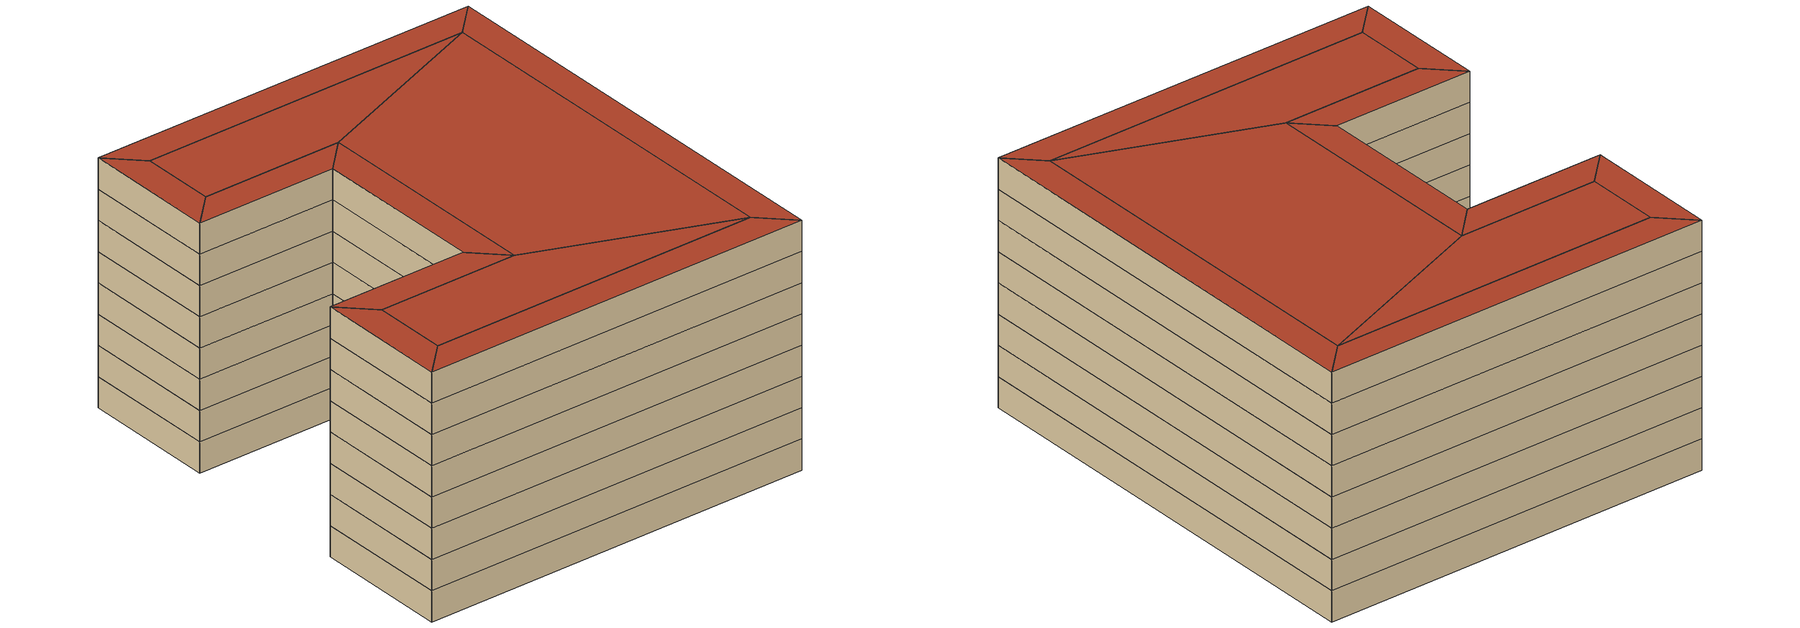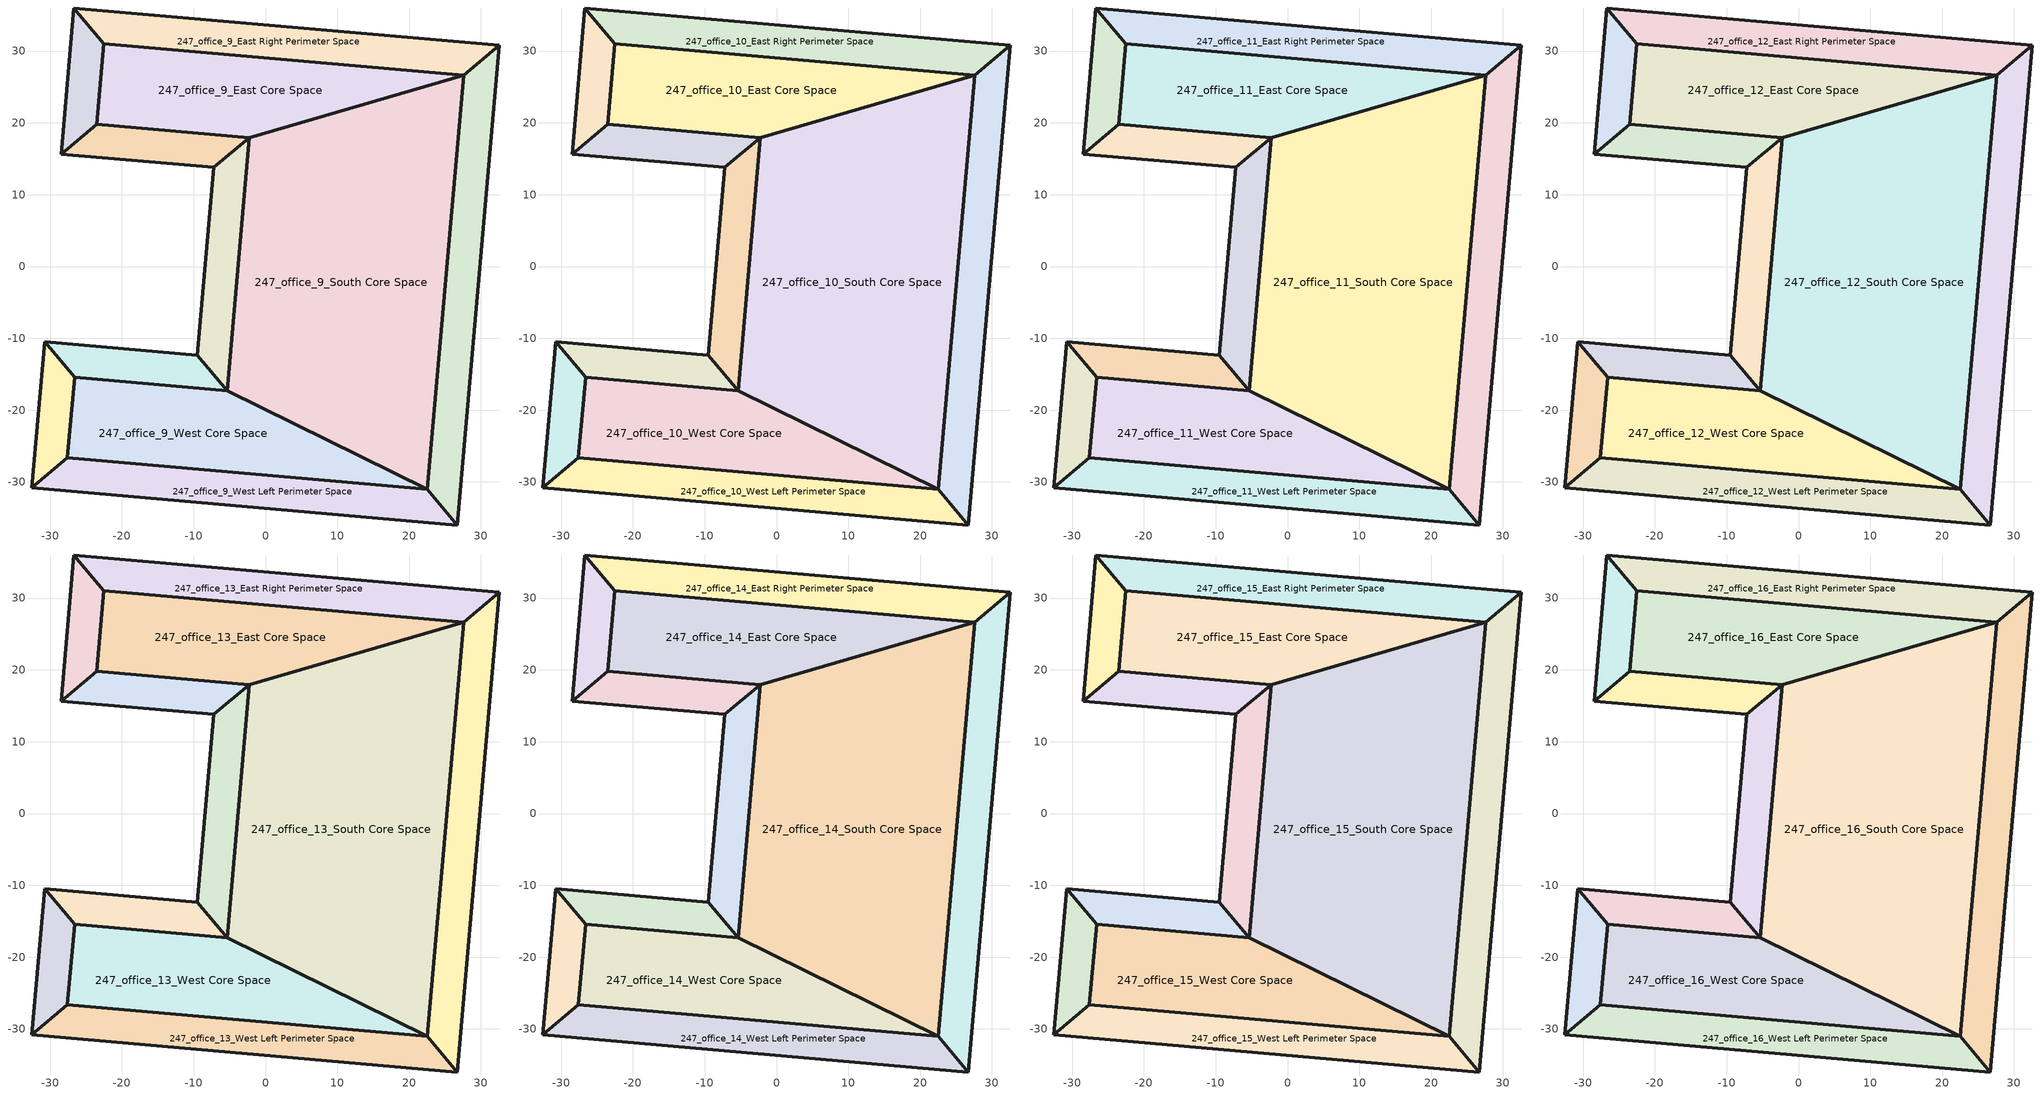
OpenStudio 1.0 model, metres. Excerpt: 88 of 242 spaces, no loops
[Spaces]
247_office_9_West Left Perimeter Space
 floor ground: 26.68,-35.99 -32.53,-30.81 -27.57,-26.65 22.53,-31.04 z36.58
 wall outside: -32.53,-30.81 26.68,-35.99 22.53,-31.04 -27.57,-26.65 -32.53,-30.81 z36.58:41.15
 roof outside: 22.53,-31.04 -27.57,-26.65 -32.53,-30.81 26.68,-35.99 z41.15
247_office_9_North Left Perimeter Space
 floor ground: -32.53,-30.81 -30.75,-10.47 -26.59,-15.42 -27.57,-26.65 z36.58
 wall outside: -30.75,-10.47 -32.53,-30.81 -27.57,-26.65 -26.59,-15.42 -30.75,-10.47 z36.58:41.15
 roof outside: -27.57,-26.65 -26.59,-15.42 -30.75,-10.47 -32.53,-30.81 z41.15
247_office_9_East Left Perimeter Space
 floor ground: -30.75,-10.47 -9.49,-12.33 -5.34,-17.28 -26.59,-15.42 z36.58
 wall outside: -9.49,-12.33 -30.75,-10.47 -26.59,-15.42 -5.34,-17.28 -9.49,-12.33 z36.58:41.15
 roof outside: -26.59,-15.42 -5.34,-17.28 -9.49,-12.33 -30.75,-10.47 z41.15
247_office_9_North Lower Perimeter Space
 floor ground: -9.49,-12.33 -7.21,13.79 -2.25,17.94 -5.34,-17.28 z36.58
 wall outside: -7.21,13.79 -9.49,-12.33 -5.34,-17.28 -2.25,17.94 -7.21,13.79 z36.58:41.15
 roof outside: -5.34,-17.28 -2.25,17.94 -7.21,13.79 -9.49,-12.33 z41.15
247_office_9_West Right Perimeter Space
 floor ground: -7.21,13.79 -28.46,15.65 -23.51,19.8 -2.25,17.94 z36.58
 wall outside: -28.46,15.65 -7.21,13.79 -2.25,17.94 -23.51,19.8 -28.46,15.65 z36.58:41.15
 roof outside: -2.25,17.94 -23.51,19.8 -28.46,15.65 -7.21,13.79 z41.15
247_office_9_North Right Perimeter Space
 floor ground: -28.46,15.65 -26.68,35.99 -22.53,31.04 -23.51,19.8 z36.58
 wall outside: -26.68,35.99 -28.46,15.65 -23.51,19.8 -22.53,31.04 -26.68,35.99 z36.58:41.15
 roof outside: -23.51,19.8 -22.53,31.04 -26.68,35.99 -28.46,15.65 z41.15
247_office_9_East Right Perimeter Space
 floor ground: -26.68,35.99 32.53,30.81 27.57,26.65 -22.53,31.04 z36.58
 wall outside: 32.53,30.81 -26.68,35.99 -22.53,31.04 27.57,26.65 32.53,30.81 z36.58:41.15
 roof outside: -22.53,31.04 27.57,26.65 32.53,30.81 -26.68,35.99 z41.15
247_office_9_South Lower Perimeter Space
 floor ground: 32.53,30.81 26.68,-35.99 22.53,-31.04 27.57,26.65 z36.58
 wall outside: 26.68,-35.99 32.53,30.81 27.57,26.65 22.53,-31.04 26.68,-35.99 z36.58:41.15
 roof outside: 27.57,26.65 22.53,-31.04 26.68,-35.99 32.53,30.81 z41.15
247_office_9_West Core Space
 floor ground: 22.53,-31.04 -27.57,-26.65 -26.59,-15.42 -5.34,-17.28 z36.58
 wall outside: -27.57,-26.65 22.53,-31.04 -5.34,-17.28 -26.59,-15.42 -27.57,-26.65 z36.58:41.15
 roof outside: -5.34,-17.28 -26.59,-15.42 -27.57,-26.65 22.53,-31.04 z41.15
247_office_9_South Core Space
 floor ground: -5.34,-17.28 -2.25,17.94 27.57,26.65 22.53,-31.04 z36.58
 wall outside: -2.25,17.94 -5.34,-17.28 22.53,-31.04 27.57,26.65 -2.25,17.94 z36.58:41.15
 roof outside: 22.53,-31.04 27.57,26.65 -2.25,17.94 -5.34,-17.28 z41.15
247_office_9_East Core Space
 floor ground: -2.25,17.94 -23.51,19.8 -22.53,31.04 27.57,26.65 z36.58
 wall outside: -23.51,19.8 -2.25,17.94 27.57,26.65 -22.53,31.04 -23.51,19.8 z36.58:41.15
 roof outside: 27.57,26.65 -22.53,31.04 -23.51,19.8 -2.25,17.94 z41.15
247_office_10_West Left Perimeter Space
 floor ground: 26.68,-35.99 -32.53,-30.81 -27.57,-26.65 22.53,-31.04 z41.15
 wall outside: -32.53,-30.81 26.68,-35.99 22.53,-31.04 -27.57,-26.65 -32.53,-30.81 z41.15:45.72
 roof outside: 22.53,-31.04 -27.57,-26.65 -32.53,-30.81 26.68,-35.99 z45.72
247_office_10_North Left Perimeter Space
 floor ground: -32.53,-30.81 -30.75,-10.47 -26.59,-15.42 -27.57,-26.65 z41.15
 wall outside: -30.75,-10.47 -32.53,-30.81 -27.57,-26.65 -26.59,-15.42 -30.75,-10.47 z41.15:45.72
 roof outside: -27.57,-26.65 -26.59,-15.42 -30.75,-10.47 -32.53,-30.81 z45.72
247_office_10_East Left Perimeter Space
 floor ground: -30.75,-10.47 -9.49,-12.33 -5.34,-17.28 -26.59,-15.42 z41.15
 wall outside: -9.49,-12.33 -30.75,-10.47 -26.59,-15.42 -5.34,-17.28 -9.49,-12.33 z41.15:45.72
 roof outside: -26.59,-15.42 -5.34,-17.28 -9.49,-12.33 -30.75,-10.47 z45.72
247_office_10_North Lower Perimeter Space
 floor ground: -9.49,-12.33 -7.21,13.79 -2.25,17.94 -5.34,-17.28 z41.15
 wall outside: -7.21,13.79 -9.49,-12.33 -5.34,-17.28 -2.25,17.94 -7.21,13.79 z41.15:45.72
 roof outside: -5.34,-17.28 -2.25,17.94 -7.21,13.79 -9.49,-12.33 z45.72
247_office_10_West Right Perimeter Space
 floor ground: -7.21,13.79 -28.46,15.65 -23.51,19.8 -2.25,17.94 z41.15
 wall outside: -28.46,15.65 -7.21,13.79 -2.25,17.94 -23.51,19.8 -28.46,15.65 z41.15:45.72
 roof outside: -2.25,17.94 -23.51,19.8 -28.46,15.65 -7.21,13.79 z45.72
247_office_10_North Right Perimeter Space
 floor ground: -28.46,15.65 -26.68,35.99 -22.53,31.04 -23.51,19.8 z41.15
 wall outside: -26.68,35.99 -28.46,15.65 -23.51,19.8 -22.53,31.04 -26.68,35.99 z41.15:45.72
 roof outside: -23.51,19.8 -22.53,31.04 -26.68,35.99 -28.46,15.65 z45.72
247_office_10_East Right Perimeter Space
 floor ground: -26.68,35.99 32.53,30.81 27.57,26.65 -22.53,31.04 z41.15
 wall outside: 32.53,30.81 -26.68,35.99 -22.53,31.04 27.57,26.65 32.53,30.81 z41.15:45.72
 roof outside: -22.53,31.04 27.57,26.65 32.53,30.81 -26.68,35.99 z45.72
247_office_10_South Lower Perimeter Space
 floor ground: 32.53,30.81 26.68,-35.99 22.53,-31.04 27.57,26.65 z41.15
 wall outside: 26.68,-35.99 32.53,30.81 27.57,26.65 22.53,-31.04 26.68,-35.99 z41.15:45.72
 roof outside: 27.57,26.65 22.53,-31.04 26.68,-35.99 32.53,30.81 z45.72
247_office_10_West Core Space
 floor ground: 22.53,-31.04 -27.57,-26.65 -26.59,-15.42 -5.34,-17.28 z41.15
 wall outside: -27.57,-26.65 22.53,-31.04 -5.34,-17.28 -26.59,-15.42 -27.57,-26.65 z41.15:45.72
 roof outside: -5.34,-17.28 -26.59,-15.42 -27.57,-26.65 22.53,-31.04 z45.72
247_office_10_South Core Space
 floor ground: -5.34,-17.28 -2.25,17.94 27.57,26.65 22.53,-31.04 z41.15
 wall outside: -2.25,17.94 -5.34,-17.28 22.53,-31.04 27.57,26.65 -2.25,17.94 z41.15:45.72
 roof outside: 22.53,-31.04 27.57,26.65 -2.25,17.94 -5.34,-17.28 z45.72
247_office_10_East Core Space
 floor ground: -2.25,17.94 -23.51,19.8 -22.53,31.04 27.57,26.65 z41.15
 wall outside: -23.51,19.8 -2.25,17.94 27.57,26.65 -22.53,31.04 -23.51,19.8 z41.15:45.72
 roof outside: 27.57,26.65 -22.53,31.04 -23.51,19.8 -2.25,17.94 z45.72
247_office_11_West Left Perimeter Space
 floor ground: 26.68,-35.99 -32.53,-30.81 -27.57,-26.65 22.53,-31.04 z45.72
 wall outside: -32.53,-30.81 26.68,-35.99 22.53,-31.04 -27.57,-26.65 -32.53,-30.81 z45.72:50.29
 roof outside: 22.53,-31.04 -27.57,-26.65 -32.53,-30.81 26.68,-35.99 z50.29
247_office_11_North Left Perimeter Space
 floor ground: -32.53,-30.81 -30.75,-10.47 -26.59,-15.42 -27.57,-26.65 z45.72
 wall outside: -30.75,-10.47 -32.53,-30.81 -27.57,-26.65 -26.59,-15.42 -30.75,-10.47 z45.72:50.29
 roof outside: -27.57,-26.65 -26.59,-15.42 -30.75,-10.47 -32.53,-30.81 z50.29
247_office_11_East Left Perimeter Space
 floor ground: -30.75,-10.47 -9.49,-12.33 -5.34,-17.28 -26.59,-15.42 z45.72
 wall outside: -9.49,-12.33 -30.75,-10.47 -26.59,-15.42 -5.34,-17.28 -9.49,-12.33 z45.72:50.29
 roof outside: -26.59,-15.42 -5.34,-17.28 -9.49,-12.33 -30.75,-10.47 z50.29
247_office_11_North Lower Perimeter Space
 floor ground: -9.49,-12.33 -7.21,13.79 -2.25,17.94 -5.34,-17.28 z45.72
 wall outside: -7.21,13.79 -9.49,-12.33 -5.34,-17.28 -2.25,17.94 -7.21,13.79 z45.72:50.29
 roof outside: -5.34,-17.28 -2.25,17.94 -7.21,13.79 -9.49,-12.33 z50.29
247_office_11_West Right Perimeter Space
 floor ground: -7.21,13.79 -28.46,15.65 -23.51,19.8 -2.25,17.94 z45.72
 wall outside: -28.46,15.65 -7.21,13.79 -2.25,17.94 -23.51,19.8 -28.46,15.65 z45.72:50.29
 roof outside: -2.25,17.94 -23.51,19.8 -28.46,15.65 -7.21,13.79 z50.29
247_office_11_North Right Perimeter Space
 floor ground: -28.46,15.65 -26.68,35.99 -22.53,31.04 -23.51,19.8 z45.72
 wall outside: -26.68,35.99 -28.46,15.65 -23.51,19.8 -22.53,31.04 -26.68,35.99 z45.72:50.29
 roof outside: -23.51,19.8 -22.53,31.04 -26.68,35.99 -28.46,15.65 z50.29
247_office_11_East Right Perimeter Space
 floor ground: -26.68,35.99 32.53,30.81 27.57,26.65 -22.53,31.04 z45.72
 wall outside: 32.53,30.81 -26.68,35.99 -22.53,31.04 27.57,26.65 32.53,30.81 z45.72:50.29
 roof outside: -22.53,31.04 27.57,26.65 32.53,30.81 -26.68,35.99 z50.29
247_office_11_South Lower Perimeter Space
 floor ground: 32.53,30.81 26.68,-35.99 22.53,-31.04 27.57,26.65 z45.72
 wall outside: 26.68,-35.99 32.53,30.81 27.57,26.65 22.53,-31.04 26.68,-35.99 z45.72:50.29
 roof outside: 27.57,26.65 22.53,-31.04 26.68,-35.99 32.53,30.81 z50.29
247_office_11_West Core Space
 floor ground: 22.53,-31.04 -27.57,-26.65 -26.59,-15.42 -5.34,-17.28 z45.72
 wall outside: -27.57,-26.65 22.53,-31.04 -5.34,-17.28 -26.59,-15.42 -27.57,-26.65 z45.72:50.29
 roof outside: -5.34,-17.28 -26.59,-15.42 -27.57,-26.65 22.53,-31.04 z50.29
247_office_11_South Core Space
 floor ground: -5.34,-17.28 -2.25,17.94 27.57,26.65 22.53,-31.04 z45.72
 wall outside: -2.25,17.94 -5.34,-17.28 22.53,-31.04 27.57,26.65 -2.25,17.94 z45.72:50.29
 roof outside: 22.53,-31.04 27.57,26.65 -2.25,17.94 -5.34,-17.28 z50.29
247_office_11_East Core Space
 floor ground: -2.25,17.94 -23.51,19.8 -22.53,31.04 27.57,26.65 z45.72
 wall outside: -23.51,19.8 -2.25,17.94 27.57,26.65 -22.53,31.04 -23.51,19.8 z45.72:50.29
 roof outside: 27.57,26.65 -22.53,31.04 -23.51,19.8 -2.25,17.94 z50.29
247_office_12_West Left Perimeter Space
 floor ground: 26.68,-35.99 -32.53,-30.81 -27.57,-26.65 22.53,-31.04 z50.29
 wall outside: -32.53,-30.81 26.68,-35.99 22.53,-31.04 -27.57,-26.65 -32.53,-30.81 z50.29:54.86
 roof outside: 22.53,-31.04 -27.57,-26.65 -32.53,-30.81 26.68,-35.99 z54.86
247_office_12_North Left Perimeter Space
 floor ground: -32.53,-30.81 -30.75,-10.47 -26.59,-15.42 -27.57,-26.65 z50.29
 wall outside: -30.75,-10.47 -32.53,-30.81 -27.57,-26.65 -26.59,-15.42 -30.75,-10.47 z50.29:54.86
 roof outside: -27.57,-26.65 -26.59,-15.42 -30.75,-10.47 -32.53,-30.81 z54.86
247_office_12_East Left Perimeter Space
 floor ground: -30.75,-10.47 -9.49,-12.33 -5.34,-17.28 -26.59,-15.42 z50.29
 wall outside: -9.49,-12.33 -30.75,-10.47 -26.59,-15.42 -5.34,-17.28 -9.49,-12.33 z50.29:54.86
 roof outside: -26.59,-15.42 -5.34,-17.28 -9.49,-12.33 -30.75,-10.47 z54.86
247_office_12_North Lower Perimeter Space
 floor ground: -9.49,-12.33 -7.21,13.79 -2.25,17.94 -5.34,-17.28 z50.29
 wall outside: -7.21,13.79 -9.49,-12.33 -5.34,-17.28 -2.25,17.94 -7.21,13.79 z50.29:54.86
 roof outside: -5.34,-17.28 -2.25,17.94 -7.21,13.79 -9.49,-12.33 z54.86
247_office_12_West Right Perimeter Space
 floor ground: -7.21,13.79 -28.46,15.65 -23.51,19.8 -2.25,17.94 z50.29
 wall outside: -28.46,15.65 -7.21,13.79 -2.25,17.94 -23.51,19.8 -28.46,15.65 z50.29:54.86
 roof outside: -2.25,17.94 -23.51,19.8 -28.46,15.65 -7.21,13.79 z54.86
247_office_12_North Right Perimeter Space
 floor ground: -28.46,15.65 -26.68,35.99 -22.53,31.04 -23.51,19.8 z50.29
 wall outside: -26.68,35.99 -28.46,15.65 -23.51,19.8 -22.53,31.04 -26.68,35.99 z50.29:54.86
 roof outside: -23.51,19.8 -22.53,31.04 -26.68,35.99 -28.46,15.65 z54.86
247_office_12_East Right Perimeter Space
 floor ground: -26.68,35.99 32.53,30.81 27.57,26.65 -22.53,31.04 z50.29
 wall outside: 32.53,30.81 -26.68,35.99 -22.53,31.04 27.57,26.65 32.53,30.81 z50.29:54.86
 roof outside: -22.53,31.04 27.57,26.65 32.53,30.81 -26.68,35.99 z54.86
247_office_12_South Lower Perimeter Space
 floor ground: 32.53,30.81 26.68,-35.99 22.53,-31.04 27.57,26.65 z50.29
 wall outside: 26.68,-35.99 32.53,30.81 27.57,26.65 22.53,-31.04 26.68,-35.99 z50.29:54.86
 roof outside: 27.57,26.65 22.53,-31.04 26.68,-35.99 32.53,30.81 z54.86
247_office_12_West Core Space
 floor ground: 22.53,-31.04 -27.57,-26.65 -26.59,-15.42 -5.34,-17.28 z50.29
 wall outside: -27.57,-26.65 22.53,-31.04 -5.34,-17.28 -26.59,-15.42 -27.57,-26.65 z50.29:54.86
 roof outside: -5.34,-17.28 -26.59,-15.42 -27.57,-26.65 22.53,-31.04 z54.86
247_office_12_South Core Space
 floor ground: -5.34,-17.28 -2.25,17.94 27.57,26.65 22.53,-31.04 z50.29
 wall outside: -2.25,17.94 -5.34,-17.28 22.53,-31.04 27.57,26.65 -2.25,17.94 z50.29:54.86
 roof outside: 22.53,-31.04 27.57,26.65 -2.25,17.94 -5.34,-17.28 z54.86
247_office_12_East Core Space
 floor ground: -2.25,17.94 -23.51,19.8 -22.53,31.04 27.57,26.65 z50.29
 wall outside: -23.51,19.8 -2.25,17.94 27.57,26.65 -22.53,31.04 -23.51,19.8 z50.29:54.86
 roof outside: 27.57,26.65 -22.53,31.04 -23.51,19.8 -2.25,17.94 z54.86
247_office_13_West Left Perimeter Space
 floor ground: 26.68,-35.99 -32.53,-30.81 -27.57,-26.65 22.53,-31.04 z54.86
 wall outside: -32.53,-30.81 26.68,-35.99 22.53,-31.04 -27.57,-26.65 -32.53,-30.81 z54.86:59.44
 roof outside: 22.53,-31.04 -27.57,-26.65 -32.53,-30.81 26.68,-35.99 z59.44
247_office_13_North Left Perimeter Space
 floor ground: -32.53,-30.81 -30.75,-10.47 -26.59,-15.42 -27.57,-26.65 z54.86
 wall outside: -30.75,-10.47 -32.53,-30.81 -27.57,-26.65 -26.59,-15.42 -30.75,-10.47 z54.86:59.44
 roof outside: -27.57,-26.65 -26.59,-15.42 -30.75,-10.47 -32.53,-30.81 z59.44
247_office_13_East Left Perimeter Space
 floor ground: -30.75,-10.47 -9.49,-12.33 -5.34,-17.28 -26.59,-15.42 z54.86
 wall outside: -9.49,-12.33 -30.75,-10.47 -26.59,-15.42 -5.34,-17.28 -9.49,-12.33 z54.86:59.44
 roof outside: -26.59,-15.42 -5.34,-17.28 -9.49,-12.33 -30.75,-10.47 z59.44
247_office_13_North Lower Perimeter Space
 floor ground: -9.49,-12.33 -7.21,13.79 -2.25,17.94 -5.34,-17.28 z54.86
 wall outside: -7.21,13.79 -9.49,-12.33 -5.34,-17.28 -2.25,17.94 -7.21,13.79 z54.86:59.44
 roof outside: -5.34,-17.28 -2.25,17.94 -7.21,13.79 -9.49,-12.33 z59.44
247_office_13_West Right Perimeter Space
 floor ground: -7.21,13.79 -28.46,15.65 -23.51,19.8 -2.25,17.94 z54.86
 wall outside: -28.46,15.65 -7.21,13.79 -2.25,17.94 -23.51,19.8 -28.46,15.65 z54.86:59.44
 roof outside: -2.25,17.94 -23.51,19.8 -28.46,15.65 -7.21,13.79 z59.44
247_office_13_North Right Perimeter Space
 floor ground: -28.46,15.65 -26.68,35.99 -22.53,31.04 -23.51,19.8 z54.86
 wall outside: -26.68,35.99 -28.46,15.65 -23.51,19.8 -22.53,31.04 -26.68,35.99 z54.86:59.44
 roof outside: -23.51,19.8 -22.53,31.04 -26.68,35.99 -28.46,15.65 z59.44
247_office_13_East Right Perimeter Space
 floor ground: -26.68,35.99 32.53,30.81 27.57,26.65 -22.53,31.04 z54.86
 wall outside: 32.53,30.81 -26.68,35.99 -22.53,31.04 27.57,26.65 32.53,30.81 z54.86:59.44
 roof outside: -22.53,31.04 27.57,26.65 32.53,30.81 -26.68,35.99 z59.44
247_office_13_South Lower Perimeter Space
 floor ground: 32.53,30.81 26.68,-35.99 22.53,-31.04 27.57,26.65 z54.86
 wall outside: 26.68,-35.99 32.53,30.81 27.57,26.65 22.53,-31.04 26.68,-35.99 z54.86:59.44
 roof outside: 27.57,26.65 22.53,-31.04 26.68,-35.99 32.53,30.81 z59.44
247_office_13_West Core Space
 floor ground: 22.53,-31.04 -27.57,-26.65 -26.59,-15.42 -5.34,-17.28 z54.86
 wall outside: -27.57,-26.65 22.53,-31.04 -5.34,-17.28 -26.59,-15.42 -27.57,-26.65 z54.86:59.44
 roof outside: -5.34,-17.28 -26.59,-15.42 -27.57,-26.65 22.53,-31.04 z59.44
247_office_13_South Core Space
 floor ground: -5.34,-17.28 -2.25,17.94 27.57,26.65 22.53,-31.04 z54.86
 wall outside: -2.25,17.94 -5.34,-17.28 22.53,-31.04 27.57,26.65 -2.25,17.94 z54.86:59.44
 roof outside: 22.53,-31.04 27.57,26.65 -2.25,17.94 -5.34,-17.28 z59.44
247_office_13_East Core Space
 floor ground: -2.25,17.94 -23.51,19.8 -22.53,31.04 27.57,26.65 z54.86
 wall outside: -23.51,19.8 -2.25,17.94 27.57,26.65 -22.53,31.04 -23.51,19.8 z54.86:59.44
 roof outside: 27.57,26.65 -22.53,31.04 -23.51,19.8 -2.25,17.94 z59.44
247_office_14_West Left Perimeter Space
 floor ground: 26.68,-35.99 -32.53,-30.81 -27.57,-26.65 22.53,-31.04 z59.44
 wall outside: -32.53,-30.81 26.68,-35.99 22.53,-31.04 -27.57,-26.65 -32.53,-30.81 z59.44:64.01
 roof outside: 22.53,-31.04 -27.57,-26.65 -32.53,-30.81 26.68,-35.99 z64.01
247_office_14_North Left Perimeter Space
 floor ground: -32.53,-30.81 -30.75,-10.47 -26.59,-15.42 -27.57,-26.65 z59.44
 wall outside: -30.75,-10.47 -32.53,-30.81 -27.57,-26.65 -26.59,-15.42 -30.75,-10.47 z59.44:64.01
 roof outside: -27.57,-26.65 -26.59,-15.42 -30.75,-10.47 -32.53,-30.81 z64.01
247_office_14_East Left Perimeter Space
 floor ground: -30.75,-10.47 -9.49,-12.33 -5.34,-17.28 -26.59,-15.42 z59.44
 wall outside: -9.49,-12.33 -30.75,-10.47 -26.59,-15.42 -5.34,-17.28 -9.49,-12.33 z59.44:64.01
 roof outside: -26.59,-15.42 -5.34,-17.28 -9.49,-12.33 -30.75,-10.47 z64.01
247_office_14_North Lower Perimeter Space
 floor ground: -9.49,-12.33 -7.21,13.79 -2.25,17.94 -5.34,-17.28 z59.44
 wall outside: -7.21,13.79 -9.49,-12.33 -5.34,-17.28 -2.25,17.94 -7.21,13.79 z59.44:64.01
 roof outside: -5.34,-17.28 -2.25,17.94 -7.21,13.79 -9.49,-12.33 z64.01
247_office_14_West Right Perimeter Space
 floor ground: -7.21,13.79 -28.46,15.65 -23.51,19.8 -2.25,17.94 z59.44
 wall outside: -28.46,15.65 -7.21,13.79 -2.25,17.94 -23.51,19.8 -28.46,15.65 z59.44:64.01
 roof outside: -2.25,17.94 -23.51,19.8 -28.46,15.65 -7.21,13.79 z64.01
247_office_14_North Right Perimeter Space
 floor ground: -28.46,15.65 -26.68,35.99 -22.53,31.04 -23.51,19.8 z59.44
 wall outside: -26.68,35.99 -28.46,15.65 -23.51,19.8 -22.53,31.04 -26.68,35.99 z59.44:64.01
 roof outside: -23.51,19.8 -22.53,31.04 -26.68,35.99 -28.46,15.65 z64.01
247_office_14_East Right Perimeter Space
 floor ground: -26.68,35.99 32.53,30.81 27.57,26.65 -22.53,31.04 z59.44
 wall outside: 32.53,30.81 -26.68,35.99 -22.53,31.04 27.57,26.65 32.53,30.81 z59.44:64.01
 roof outside: -22.53,31.04 27.57,26.65 32.53,30.81 -26.68,35.99 z64.01
247_office_14_South Lower Perimeter Space
 floor ground: 32.53,30.81 26.68,-35.99 22.53,-31.04 27.57,26.65 z59.44
 wall outside: 26.68,-35.99 32.53,30.81 27.57,26.65 22.53,-31.04 26.68,-35.99 z59.44:64.01
 roof outside: 27.57,26.65 22.53,-31.04 26.68,-35.99 32.53,30.81 z64.01
247_office_14_West Core Space
 floor ground: 22.53,-31.04 -27.57,-26.65 -26.59,-15.42 -5.34,-17.28 z59.44
 wall outside: -27.57,-26.65 22.53,-31.04 -5.34,-17.28 -26.59,-15.42 -27.57,-26.65 z59.44:64.01
 roof outside: -5.34,-17.28 -26.59,-15.42 -27.57,-26.65 22.53,-31.04 z64.01
247_office_14_South Core Space
 floor ground: -5.34,-17.28 -2.25,17.94 27.57,26.65 22.53,-31.04 z59.44
 wall outside: -2.25,17.94 -5.34,-17.28 22.53,-31.04 27.57,26.65 -2.25,17.94 z59.44:64.01
 roof outside: 22.53,-31.04 27.57,26.65 -2.25,17.94 -5.34,-17.28 z64.01
247_office_14_East Core Space
 floor ground: -2.25,17.94 -23.51,19.8 -22.53,31.04 27.57,26.65 z59.44
 wall outside: -23.51,19.8 -2.25,17.94 27.57,26.65 -22.53,31.04 -23.51,19.8 z59.44:64.01
 roof outside: 27.57,26.65 -22.53,31.04 -23.51,19.8 -2.25,17.94 z64.01
247_office_15_West Left Perimeter Space
 floor ground: 26.68,-35.99 -32.53,-30.81 -27.57,-26.65 22.53,-31.04 z64.01
 wall outside: -32.53,-30.81 26.68,-35.99 22.53,-31.04 -27.57,-26.65 -32.53,-30.81 z64.01:68.58
 roof outside: 22.53,-31.04 -27.57,-26.65 -32.53,-30.81 26.68,-35.99 z68.58
247_office_15_North Left Perimeter Space
 floor ground: -32.53,-30.81 -30.75,-10.47 -26.59,-15.42 -27.57,-26.65 z64.01
 wall outside: -30.75,-10.47 -32.53,-30.81 -27.57,-26.65 -26.59,-15.42 -30.75,-10.47 z64.01:68.58
 roof outside: -27.57,-26.65 -26.59,-15.42 -30.75,-10.47 -32.53,-30.81 z68.58
247_office_15_East Left Perimeter Space
 floor ground: -30.75,-10.47 -9.49,-12.33 -5.34,-17.28 -26.59,-15.42 z64.01
 wall outside: -9.49,-12.33 -30.75,-10.47 -26.59,-15.42 -5.34,-17.28 -9.49,-12.33 z64.01:68.58
 roof outside: -26.59,-15.42 -5.34,-17.28 -9.49,-12.33 -30.75,-10.47 z68.58
247_office_15_North Lower Perimeter Space
 floor ground: -9.49,-12.33 -7.21,13.79 -2.25,17.94 -5.34,-17.28 z64.01
 wall outside: -7.21,13.79 -9.49,-12.33 -5.34,-17.28 -2.25,17.94 -7.21,13.79 z64.01:68.58
 roof outside: -5.34,-17.28 -2.25,17.94 -7.21,13.79 -9.49,-12.33 z68.58
247_office_15_West Right Perimeter Space
 floor ground: -7.21,13.79 -28.46,15.65 -23.51,19.8 -2.25,17.94 z64.01
 wall outside: -28.46,15.65 -7.21,13.79 -2.25,17.94 -23.51,19.8 -28.46,15.65 z64.01:68.58
 roof outside: -2.25,17.94 -23.51,19.8 -28.46,15.65 -7.21,13.79 z68.58
247_office_15_North Right Perimeter Space
 floor ground: -28.46,15.65 -26.68,35.99 -22.53,31.04 -23.51,19.8 z64.01
 wall outside: -26.68,35.99 -28.46,15.65 -23.51,19.8 -22.53,31.04 -26.68,35.99 z64.01:68.58
 roof outside: -23.51,19.8 -22.53,31.04 -26.68,35.99 -28.46,15.65 z68.58
247_office_15_East Right Perimeter Space
 floor ground: -26.68,35.99 32.53,30.81 27.57,26.65 -22.53,31.04 z64.01
 wall outside: 32.53,30.81 -26.68,35.99 -22.53,31.04 27.57,26.65 32.53,30.81 z64.01:68.58
 roof outside: -22.53,31.04 27.57,26.65 32.53,30.81 -26.68,35.99 z68.58
247_office_15_South Lower Perimeter Space
 floor ground: 32.53,30.81 26.68,-35.99 22.53,-31.04 27.57,26.65 z64.01
 wall outside: 26.68,-35.99 32.53,30.81 27.57,26.65 22.53,-31.04 26.68,-35.99 z64.01:68.58
 roof outside: 27.57,26.65 22.53,-31.04 26.68,-35.99 32.53,30.81 z68.58
247_office_15_West Core Space
 floor ground: 22.53,-31.04 -27.57,-26.65 -26.59,-15.42 -5.34,-17.28 z64.01
 wall outside: -27.57,-26.65 22.53,-31.04 -5.34,-17.28 -26.59,-15.42 -27.57,-26.65 z64.01:68.58
 roof outside: -5.34,-17.28 -26.59,-15.42 -27.57,-26.65 22.53,-31.04 z68.58
247_office_15_South Core Space
 floor ground: -5.34,-17.28 -2.25,17.94 27.57,26.65 22.53,-31.04 z64.01
 wall outside: -2.25,17.94 -5.34,-17.28 22.53,-31.04 27.57,26.65 -2.25,17.94 z64.01:68.58
 roof outside: 22.53,-31.04 27.57,26.65 -2.25,17.94 -5.34,-17.28 z68.58
247_office_15_East Core Space
 floor ground: -2.25,17.94 -23.51,19.8 -22.53,31.04 27.57,26.65 z64.01
 wall outside: -23.51,19.8 -2.25,17.94 27.57,26.65 -22.53,31.04 -23.51,19.8 z64.01:68.58
 roof outside: 27.57,26.65 -22.53,31.04 -23.51,19.8 -2.25,17.94 z68.58
247_office_16_West Left Perimeter Space
 floor ground: 26.68,-35.99 -32.53,-30.81 -27.57,-26.65 22.53,-31.04 z68.58
 wall outside: -32.53,-30.81 26.68,-35.99 22.53,-31.04 -27.57,-26.65 -32.53,-30.81 z68.58:73.15
 roof outside: 22.53,-31.04 -27.57,-26.65 -32.53,-30.81 26.68,-35.99 z73.15
247_office_16_North Left Perimeter Space
 floor ground: -32.53,-30.81 -30.75,-10.47 -26.59,-15.42 -27.57,-26.65 z68.58
 wall outside: -30.75,-10.47 -32.53,-30.81 -27.57,-26.65 -26.59,-15.42 -30.75,-10.47 z68.58:73.15
 roof outside: -27.57,-26.65 -26.59,-15.42 -30.75,-10.47 -32.53,-30.81 z73.15
247_office_16_East Left Perimeter Space
 floor ground: -30.75,-10.47 -9.49,-12.33 -5.34,-17.28 -26.59,-15.42 z68.58
 wall outside: -9.49,-12.33 -30.75,-10.47 -26.59,-15.42 -5.34,-17.28 -9.49,-12.33 z68.58:73.15
 roof outside: -26.59,-15.42 -5.34,-17.28 -9.49,-12.33 -30.75,-10.47 z73.15
247_office_16_North Lower Perimeter Space
 floor ground: -9.49,-12.33 -7.21,13.79 -2.25,17.94 -5.34,-17.28 z68.58
 wall outside: -7.21,13.79 -9.49,-12.33 -5.34,-17.28 -2.25,17.94 -7.21,13.79 z68.58:73.15
 roof outside: -5.34,-17.28 -2.25,17.94 -7.21,13.79 -9.49,-12.33 z73.15
247_office_16_West Right Perimeter Space
 floor ground: -7.21,13.79 -28.46,15.65 -23.51,19.8 -2.25,17.94 z68.58
 wall outside: -28.46,15.65 -7.21,13.79 -2.25,17.94 -23.51,19.8 -28.46,15.65 z68.58:73.15
 roof outside: -2.25,17.94 -23.51,19.8 -28.46,15.65 -7.21,13.79 z73.15
247_office_16_North Right Perimeter Space
 floor ground: -28.46,15.65 -26.68,35.99 -22.53,31.04 -23.51,19.8 z68.58
 wall outside: -26.68,35.99 -28.46,15.65 -23.51,19.8 -22.53,31.04 -26.68,35.99 z68.58:73.15
 roof outside: -23.51,19.8 -22.53,31.04 -26.68,35.99 -28.46,15.65 z73.15
247_office_16_East Right Perimeter Space
 floor ground: -26.68,35.99 32.53,30.81 27.57,26.65 -22.53,31.04 z68.58
 wall outside: 32.53,30.81 -26.68,35.99 -22.53,31.04 27.57,26.65 32.53,30.81 z68.58:73.15
 roof outside: -22.53,31.04 27.57,26.65 32.53,30.81 -26.68,35.99 z73.15
247_office_16_South Lower Perimeter Space
 floor ground: 32.53,30.81 26.68,-35.99 22.53,-31.04 27.57,26.65 z68.58
 wall outside: 26.68,-35.99 32.53,30.81 27.57,26.65 22.53,-31.04 26.68,-35.99 z68.58:73.15
 roof outside: 27.57,26.65 22.53,-31.04 26.68,-35.99 32.53,30.81 z73.15
247_office_16_West Core Space
 floor ground: 22.53,-31.04 -27.57,-26.65 -26.59,-15.42 -5.34,-17.28 z68.58
 wall outside: -27.57,-26.65 22.53,-31.04 -5.34,-17.28 -26.59,-15.42 -27.57,-26.65 z68.58:73.15
 roof outside: -5.34,-17.28 -26.59,-15.42 -27.57,-26.65 22.53,-31.04 z73.15
247_office_16_South Core Space
 floor ground: -5.34,-17.28 -2.25,17.94 27.57,26.65 22.53,-31.04 z68.58
 wall outside: -2.25,17.94 -5.34,-17.28 22.53,-31.04 27.57,26.65 -2.25,17.94 z68.58:73.15
 roof outside: 22.53,-31.04 27.57,26.65 -2.25,17.94 -5.34,-17.28 z73.15
247_office_16_East Core Space
 floor ground: -2.25,17.94 -23.51,19.8 -22.53,31.04 27.57,26.65 z68.58
 wall outside: -23.51,19.8 -2.25,17.94 27.57,26.65 -22.53,31.04 -23.51,19.8 z68.58:73.15
 roof outside: 27.57,26.65 -22.53,31.04 -23.51,19.8 -2.25,17.94 z73.15
[Building]
Building 1: Default Construction Set=Default Construction Set 1
[Construction]
INT-FLOOR-TOPSIDE: 1/2IN Gypsum, 4IN CONCRETE HW, CP02 CARPET PAD
INT-FLOOR-UNDERSIDE: CP02 CARPET PAD, 4IN CONCRETE HW, 1/2IN Gypsum
Standard_Int-Wall: 1/2IN Gypsum, 1/2IN Gypsum
[Material] Thermal Absorptance=0.9
Name | Roughness | Thickness {m} | Conductivity {W/m-K} | Density {kg/m3} | Specific Heat {J/kg-K} | Solar Absorptance | Visible Absorptance
1/2IN Gypsum | Smooth | 0.0127 | 0.16 | 784.9 | 830 | 0.92 | 0.92
4IN CONCRETE HW | Rough | 0.1016 | 1.311 | 2240 | 836.8 | 0.7 | 0.7
[Material:NoMass]
CP02 CARPET PAD: Roughness=VeryRough; Thermal Resistance {m2-K/W}=0.2165; Thermal Absorptance=0.9; Solar Absorptance=0.7; Visible Absorptance=0.8
[DefaultSurfaceConstructions]
Default Surface Constructions 1: Floor Construction=INT-FLOOR-TOPSIDE; Wall Construction=Standard_Int-Wall; Roof Ceiling Construction=INT-FLOOR-UNDERSIDE
[DefaultConstructionSet]
Default Construction Set 1: Default Interior Surface Constructions=Default Surface Constructions 1
[BuildingStory] Nominal Floor to Floor Height {m}=4.572
Name | Nominal Z Coordinate {m}
Story 9 | 36.576
Story 10 | 41.148
Story 11 | 45.72
Story 12 | 50.292
Story 13 | 54.864
Story 14 | 59.436
Story 15 | 64.008
Story 16 | 68.58
[Space]
Name | Building Story | Thermal Zone
247_office_9_West Left Perimeter Space | Story 9 | 247_office_9_West Left Perimeter
247_office_9_North Left Perimeter Space | Story 9 | 247_office_9_North Left Perimeter
247_office_9_East Left Perimeter Space | Story 9 | 247_office_9_East Left Perimeter
247_office_9_North Lower Perimeter Space | Story 9 | 247_office_9_North Lower Perimeter
247_office_9_West Right Perimeter Space | Story 9 | 247_office_9_West Right Perimeter
247_office_9_North Right Perimeter Space | Story 9 | 247_office_9_North Right Perimeter
247_office_9_East Right Perimeter Space | Story 9 | 247_office_9_East Right Perimeter
247_office_9_South Lower Perimeter Space | Story 9 | 247_office_9_South Lower Perimeter
247_office_9_West Core Space | Story 9 | 247_office_9_West Core
247_office_9_South Core Space | Story 9 | 247_office_9_South Core
247_office_9_East Core Space | Story 9 | 247_office_9_East Core
247_office_10_West Left Perimeter Space | Story 10 | 247_office_10_West Left Perimeter
247_office_10_North Left Perimeter Space | Story 10 | 247_office_10_North Left Perimeter
247_office_10_East Left Perimeter Space | Story 10 | 247_office_10_East Left Perimeter
247_office_10_North Lower Perimeter Space | Story 10 | 247_office_10_North Lower Perimeter
247_office_10_West Right Perimeter Space | Story 10 | 247_office_10_West Right Perimeter
247_office_10_North Right Perimeter Space | Story 10 | 247_office_10_North Right Perimeter
247_office_10_East Right Perimeter Space | Story 10 | 247_office_10_East Right Perimeter
247_office_10_South Lower Perimeter Space | Story 10 | 247_office_10_South Lower Perimeter
247_office_10_West Core Space | Story 10 | 247_office_10_West Core
247_office_10_South Core Space | Story 10 | 247_office_10_South Core
247_office_10_East Core Space | Story 10 | 247_office_10_East Core
247_office_11_West Left Perimeter Space | Story 11 | 247_office_11_West Left Perimeter
247_office_11_North Left Perimeter Space | Story 11 | 247_office_11_North Left Perimeter
247_office_11_East Left Perimeter Space | Story 11 | 247_office_11_East Left Perimeter
247_office_11_North Lower Perimeter Space | Story 11 | 247_office_11_North Lower Perimeter
247_office_11_West Right Perimeter Space | Story 11 | 247_office_11_West Right Perimeter
247_office_11_North Right Perimeter Space | Story 11 | 247_office_11_North Right Perimeter
247_office_11_East Right Perimeter Space | Story 11 | 247_office_11_East Right Perimeter
247_office_11_South Lower Perimeter Space | Story 11 | 247_office_11_South Lower Perimeter
247_office_11_West Core Space | Story 11 | 247_office_11_West Core
247_office_11_South Core Space | Story 11 | 247_office_11_South Core
247_office_11_East Core Space | Story 11 | 247_office_11_East Core
247_office_12_West Left Perimeter Space | Story 12 | 247_office_12_West Left Perimeter
247_office_12_North Left Perimeter Space | Story 12 | 247_office_12_North Left Perimeter
247_office_12_East Left Perimeter Space | Story 12 | 247_office_12_East Left Perimeter
247_office_12_North Lower Perimeter Space | Story 12 | 247_office_12_North Lower Perimeter
247_office_12_West Right Perimeter Space | Story 12 | 247_office_12_West Right Perimeter
247_office_12_North Right Perimeter Space | Story 12 | 247_office_12_North Right Perimeter
247_office_12_East Right Perimeter Space | Story 12 | 247_office_12_East Right Perimeter
247_office_12_South Lower Perimeter Space | Story 12 | 247_office_12_South Lower Perimeter
247_office_12_West Core Space | Story 12 | 247_office_12_West Core
247_office_12_South Core Space | Story 12 | 247_office_12_South Core
247_office_12_East Core Space | Story 12 | 247_office_12_East Core
247_office_13_West Left Perimeter Space | Story 13 | 247_office_13_West Left Perimeter
247_office_13_North Left Perimeter Space | Story 13 | 247_office_13_North Left Perimeter
247_office_13_East Left Perimeter Space | Story 13 | 247_office_13_East Left Perimeter
247_office_13_North Lower Perimeter Space | Story 13 | 247_office_13_North Lower Perimeter
247_office_13_West Right Perimeter Space | Story 13 | 247_office_13_West Right Perimeter
247_office_13_North Right Perimeter Space | Story 13 | 247_office_13_North Right Perimeter
247_office_13_East Right Perimeter Space | Story 13 | 247_office_13_East Right Perimeter
247_office_13_South Lower Perimeter Space | Story 13 | 247_office_13_South Lower Perimeter
247_office_13_West Core Space | Story 13 | 247_office_13_West Core
247_office_13_South Core Space | Story 13 | 247_office_13_South Core
247_office_13_East Core Space | Story 13 | 247_office_13_East Core
247_office_14_West Left Perimeter Space | Story 14 | 247_office_14_West Left Perimeter
247_office_14_North Left Perimeter Space | Story 14 | 247_office_14_North Left Perimeter
247_office_14_East Left Perimeter Space | Story 14 | 247_office_14_East Left Perimeter
247_office_14_North Lower Perimeter Space | Story 14 | 247_office_14_North Lower Perimeter
247_office_14_West Right Perimeter Space | Story 14 | 247_office_14_West Right Perimeter
247_office_14_North Right Perimeter Space | Story 14 | 247_office_14_North Right Perimeter
247_office_14_East Right Perimeter Space | Story 14 | 247_office_14_East Right Perimeter
247_office_14_South Lower Perimeter Space | Story 14 | 247_office_14_South Lower Perimeter
247_office_14_West Core Space | Story 14 | 247_office_14_West Core
247_office_14_South Core Space | Story 14 | 247_office_14_South Core
247_office_14_East Core Space | Story 14 | 247_office_14_East Core
247_office_15_West Left Perimeter Space | Story 15 | 247_office_15_West Left Perimeter
247_office_15_North Left Perimeter Space | Story 15 | 247_office_15_North Left Perimeter
247_office_15_East Left Perimeter Space | Story 15 | 247_office_15_East Left Perimeter
247_office_15_North Lower Perimeter Space | Story 15 | 247_office_15_North Lower Perimeter
247_office_15_West Right Perimeter Space | Story 15 | 247_office_15_West Right Perimeter
247_office_15_North Right Perimeter Space | Story 15 | 247_office_15_North Right Perimeter
247_office_15_East Right Perimeter Space | Story 15 | 247_office_15_East Right Perimeter
247_office_15_South Lower Perimeter Space | Story 15 | 247_office_15_South Lower Perimeter
247_office_15_West Core Space | Story 15 | 247_office_15_West Core
247_office_15_South Core Space | Story 15 | 247_office_15_South Core
247_office_15_East Core Space | Story 15 | 247_office_15_East Core
247_office_16_West Left Perimeter Space | Story 16 | 247_office_16_West Left Perimeter
247_office_16_North Left Perimeter Space | Story 16 | 247_office_16_North Left Perimeter
247_office_16_East Left Perimeter Space | Story 16 | 247_office_16_East Left Perimeter
247_office_16_North Lower Perimeter Space | Story 16 | 247_office_16_North Lower Perimeter
247_office_16_West Right Perimeter Space | Story 16 | 247_office_16_West Right Perimeter
247_office_16_North Right Perimeter Space | Story 16 | 247_office_16_North Right Perimeter
247_office_16_East Right Perimeter Space | Story 16 | 247_office_16_East Right Perimeter
247_office_16_South Lower Perimeter Space | Story 16 | 247_office_16_South Lower Perimeter
247_office_16_West Core Space | Story 16 | 247_office_16_West Core
247_office_16_South Core Space | Story 16 | 247_office_16_South Core
247_office_16_East Core Space | Story 16 | 247_office_16_East Core
[ThermalZone] Use Ideal Air Loads=No
247_office_9_West Left Perimeter; 247_office_9_North Left Perimeter; 247_office_9_East Left Perimeter; 247_office_9_North Lower Perimeter; 247_office_9_West Right Perimeter; 247_office_9_North Right Perimeter; 247_office_9_East Right Perimeter; 247_office_9_South Lower Perimeter; 247_office_9_West Core; 247_office_9_South Core; 247_office_9_East Core; 247_office_10_West Left Perimeter; 247_office_10_North Left Perimeter; 247_office_10_East Left Perimeter; 247_office_10_North Lower Perimeter; 247_office_10_West Right Perimeter; 247_office_10_North Right Perimeter; 247_office_10_East Right Perimeter; 247_office_10_South Lower Perimeter; 247_office_10_West Core; 247_office_10_South Core; 247_office_10_East Core; 247_office_11_West Left Perimeter; 247_office_11_North Left Perimeter; 247_office_11_East Left Perimeter; 247_office_11_North Lower Perimeter; 247_office_11_West Right Perimeter; 247_office_11_North Right Perimeter; 247_office_11_East Right Perimeter; 247_office_11_South Lower Perimeter; 247_office_11_West Core; 247_office_11_South Core; 247_office_11_East Core; 247_office_12_West Left Perimeter; 247_office_12_North Left Perimeter; 247_office_12_East Left Perimeter; 247_office_12_North Lower Perimeter; 247_office_12_West Right Perimeter; 247_office_12_North Right Perimeter; 247_office_12_East Right Perimeter; 247_office_12_South Lower Perimeter; 247_office_12_West Core; 247_office_12_South Core; 247_office_12_East Core; 247_office_13_West Left Perimeter; 247_office_13_North Left Perimeter; 247_office_13_East Left Perimeter; 247_office_13_North Lower Perimeter; 247_office_13_West Right Perimeter; 247_office_13_North Right Perimeter; 247_office_13_East Right Perimeter; 247_office_13_South Lower Perimeter; 247_office_13_West Core; 247_office_13_South Core; 247_office_13_East Core; 247_office_14_West Left Perimeter; 247_office_14_North Left Perimeter; 247_office_14_East Left Perimeter; 247_office_14_North Lower Perimeter; 247_office_14_West Right Perimeter; 247_office_14_North Right Perimeter; 247_office_14_East Right Perimeter; 247_office_14_South Lower Perimeter; 247_office_14_West Core; 247_office_14_South Core; 247_office_14_East Core; 247_office_15_West Left Perimeter; 247_office_15_North Left Perimeter; 247_office_15_East Left Perimeter; 247_office_15_North Lower Perimeter; 247_office_15_West Right Perimeter; 247_office_15_North Right Perimeter; 247_office_15_East Right Perimeter; 247_office_15_South Lower Perimeter; 247_office_15_West Core; 247_office_15_South Core; 247_office_15_East Core; 247_office_16_West Left Perimeter; 247_office_16_North Left Perimeter; 247_office_16_East Left Perimeter; 247_office_16_North Lower Perimeter; 247_office_16_West Right Perimeter; 247_office_16_North Right Perimeter; 247_office_16_East Right Perimeter; 247_office_16_South Lower Perimeter; 247_office_16_West Core; 247_office_16_South Core; 247_office_16_East Core
